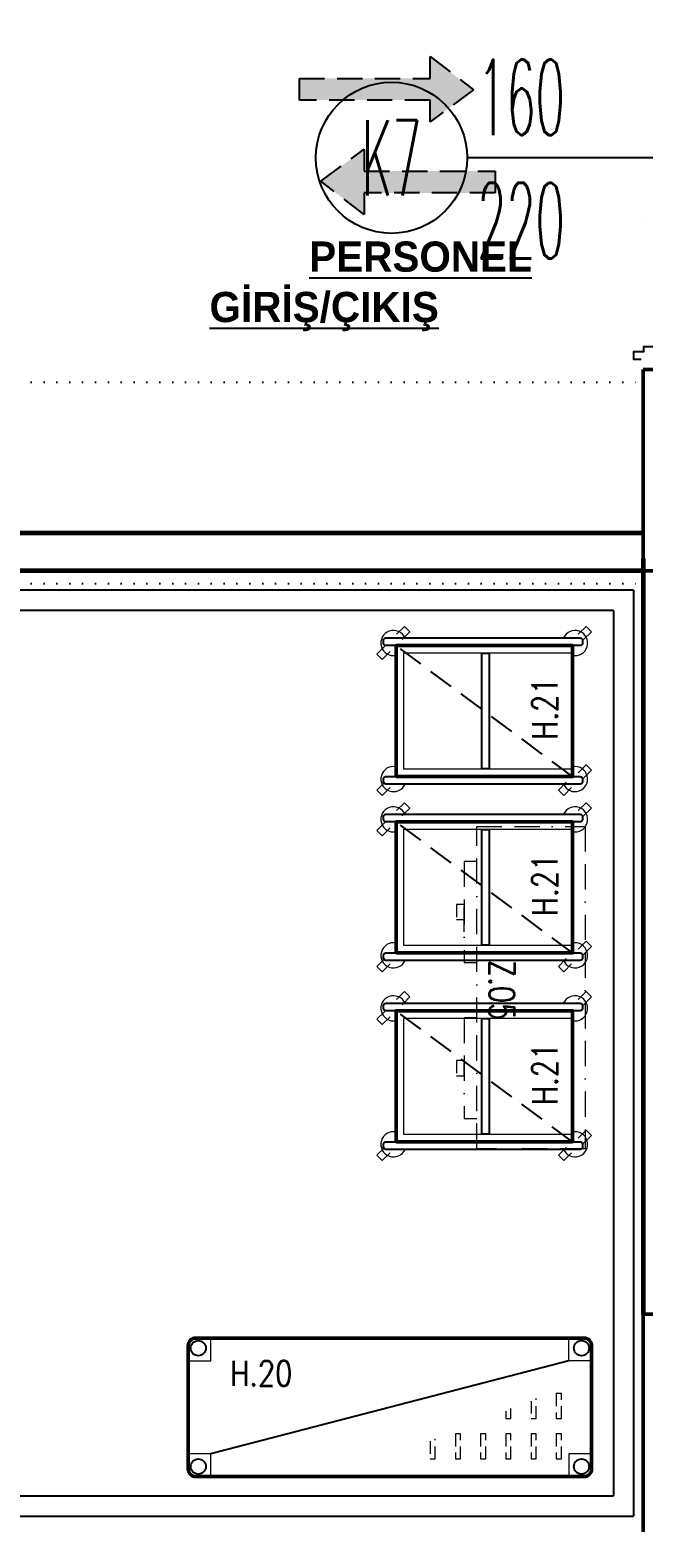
# Model space of a CAD drawing. Extents: x -228812 to 45006, y -308075 to -42938.
# Drawn here: x 33515 to 33758, y -48104 to -47512 of the extents above; entities that cross this region are included whole.
import ezdxf
from ezdxf.enums import TextEntityAlignment as Align

# ---------------------------------------------------------------- set-up
doc = ezdxf.new("R2010")
doc.units = 0
doc.header["$LTSCALE"] = 20
for name, pattern in [('( Hidden )', [0.375, 0.25, -0.125]), ('BORDER', [1.75, 0.5, -0.25, 0.5, -0.25, 0, -0.25]), ('DASHED', [0.75, 0.5, -0.25]), ('DASHED2', [0.375, 0.25, -0.125]), ('DOT', [0.25, 0, -0.25]), ('HIDDEN', [0.375, 0.25, -0.125])]:
    doc.linetypes.add(name, pattern=pattern)
doc.layers.get('0').update_dxf_attribs({"linetype": 'CONTINUOUS', "lineweight": 15})
doc.layers.get('DEFPOINTS').update_dxf_attribs({"linetype": 'CONTINUOUS'})
for name, color, linetype, lineweight in [('-DWG_ANA', 7, 'CONTINUOUS', 50), ('-DWG_DETAY1', 7, 'CONTINUOUS', 25), ('-DWG_DETAY2', 7, 'CONTINUOUS', 15), ('-dwg_sdepo', 7, 'BORDER', 9), ('DUVAR', 7, 'CONTINUOUS', 60), ('KOLON', 7, 'CONTINUOUS', 50), ('NO', 7, 'CONTINUOUS', 30), ('s-depo', 140, 'CONTINUOUS', 25), ('TES', 7, 'CONTINUOUS', 20)]:
    doc.layers.add(name, color=color, linetype=linetype, lineweight=lineweight)
for name, color, linetype in [('BL-H', 210, 'CONTINUOUS'), ('BL-Z', 117, 'CONTINUOUS'), ('KAPILAR', 5, 'CONTINUOUS'), ('KIRIS', 9, 'DOT'), ('Kıtc-002 Çizgi', 254, 'CONTINUOUS'), ('Kıtc-006 Yazı 001', 1, 'CONTINUOUS'), ('SDNO', 7, 'CONTINUOUS')]:
    doc.layers.add(name, color=color, linetype=linetype)
doc.styles.add('OLC-50', font='romans.shx', dxfattribs={"width": 0.5, "height": 0.15})
doc.styles.add('ROMANS', font='romans.shx', dxfattribs={"width": 0.8})
doc.styles.get("Standard").update_dxf_attribs({"font": 'txttw.shx'})

# ---------------------------------------------------------------- blocks, each defined once
blk = doc.blocks.new('KOLON80')
at = {"layer": 'KOLON', "color": 4}
blk.add_lwpolyline([(-40, 40), (40, 40), (40, -40), (-40, -40)], close=True, dxfattribs=at)
blk = doc.blocks.new('*U688')
at = {"color": 0}
for p, q in [((-157, 18), (-157, 95)), ((-3, 18), (-3, 95)), ((-147, 18), (-147, 14)), ((-90.1, 18), (-90.1, 14)), ((-70, 18), (-70, 14)), ((-13.1, 18), (-13.1, 14)), ((-80, 7.5), (-80, 7.5))]:
    blk.add_line(p, q, dxfattribs=at)
at = {"color": 0, "linetype": 'DOT', "ltscale": 20}
blk.add_line((-155, 0), (-5, 0), dxfattribs=at)
at = {"color": 0, "lineweight": -3}
for points in [[(-160, 15), (-160, 18), (-157, 18), (-157, 14), (-155, 14), (-155, 1), (-157, 1), (-157, -3), (-160, -3), (-160, 0)], [(0, 15), (0, 18), (-3, 18), (-3, 14), (-5, 14), (-5, 1), (-3, 1), (-3, -3), (0, -3), (0, 0)]]:
    blk.add_lwpolyline(points, dxfattribs=at)
at = {"color": 0}
for points in [[(-157, 18), (-157, 14), (-80, 14), (-80, 18)], [(-80, 18), (-80, 14), (-3, 14), (-3, 18)]]:
    blk.add_lwpolyline(points, close=True, dxfattribs=at)
at = {"color": 16}
blk.add_lwpolyline([(-80, 7.5), (-80, -69)], dxfattribs=at)
blk.add_circle((-80, -99), 30, dxfattribs=at)
at = {"color": 0}
for centre, start, end in [((-157, 18), 0, 90), ((-3, 18), 90, 180)]:
    blk.add_arc(centre, 77, start, end, dxfattribs=at)
at = {"color": 16, "style": 'OLC-50', "width": 0.45}
blk.add_attdef('GEN', text='', height=30, rotation=90, dxfattribs=at).set_placement((-80, -65), align=Align.BOTTOM_LEFT)
blk.add_attdef('YUK', text='', height=30, rotation=90, dxfattribs=at).set_placement((-70, -65), align=Align.TOP_LEFT)
at = {"style": 'OLC-50', "width": 0.5, "flags": 1}
for tag, p in [('KABLOK', (-188.28, -83.82)), ('KAMAHKOD', (-83.92, -83.79)), ('KAMAHNO', (-195.25, -120.56)), ('KAMAHAD', (-79.64, -120.04)), ('DUVKA', (-188.58, -156.03)), ('KARENK', (-82.63, -154.75)), ('KASAMAL', (-83.89, -189.58)), ('KATIP', (-188.15, -193.98)), ('KASARENK', (-83.47, -229.01)), ('KAMAL', (-188.73, -232.95)), ('YANGIN', (-84.16, -266.9)), ('MENFEZ', (-190.02, -268.95)), ('ACILYON', (-192.72, -303.54)), ('CEKIT', (-86.26, -303.19)), ('CARPTEK', (-195.01, -337.41)), ('FOTOSEL', (-86.79, -337.11)), ('PBAR', (-193.18, -371.07)), ('KONTROL', (-87.01, -371.07))]:
    blk.add_attdef(tag, p, '', height=30, dxfattribs=at)
at = {"color": 16, "style": 'OLC-50', "width": 0.45}
blk.add_attdef('POZ', text='', height=30, rotation=90, dxfattribs=at).set_placement((-80, -99), align=Align.MIDDLE_CENTER)
blk = doc.blocks.new('ATG100')
at = {"layer": '-DWG_ANA', "color": 0, "linetype": 'Continuous'}
blk.add_lwpolyline([(0, 0), (52, 0), (52, -70), (0, -70)], close=True, dxfattribs=at)
at = {"layer": '-DWG_DETAY1', "color": 0, "linetype": 'DASHED'}
blk.add_line((0, -70), (52, 0), dxfattribs=at)
at = {"layer": '-DWG_DETAY1', "color": 0}
for points in [[(-3, -73), (-3, 4, -0.414214), (-2, 5), (-1, 5, -0.414214), (0, 4), (0, -73, -0.414214), (-1, -74), (-2, -74, -0.414214)], [(52, -73), (52, 4, -0.414214), (53, 5), (54, 5, -0.414214), (55, 4), (55, -73, -0.414214), (54, -74), (53, -74, -0.414214)]]:
    blk.add_lwpolyline(points, format="xyb", close=True, dxfattribs=at)
blk.add_lwpolyline([(3, -34), (49, -34), (49, -37), (3, -37)], close=True, dxfattribs=at)
at = {"layer": '-DWG_DETAY2', "color": 0, "linetype": 'HIDDEN'}
for points in [[(-4.39, 2.39), (-7.49, 5.49), (-5.36, 7.61), (-2.23, 4.47)], [(49.61, 2.39), (46.51, 5.49), (48.64, 7.61), (51.77, 4.47)], [(54.39, -2.39), (57.49, -5.49), (59.61, -3.36), (56.47, -0.23)], [(-4.39, -69.61), (-7.49, -66.51), (-5.36, -64.39), (-2.23, -67.53)], [(-0.61, -74.39), (2.49, -77.49), (4.61, -75.36), (1.47, -72.23)], [(54.39, -74.39), (57.49, -77.49), (59.61, -75.36), (56.47, -72.23)]]:
    blk.add_lwpolyline(points, dxfattribs=at)
at = {"layer": '-DWG_DETAY2', "color": 0}
blk.add_lwpolyline([(49, -70), (49, -3), (3, -3), (3, -70)], dxfattribs=at)
for centre, start, end in [((-1, 1), 348.46304, 246.42182), ((53, 1), 293.57818, 191.53696), ((-1, -71), 113.57818, 11.53696), ((53, -71), 168.46304, 66.42182)]:
    blk.add_arc(centre, 5, start, end, dxfattribs=at)
at = {"layer": 'NO', "linetype": 'Continuous', "style": 'ROMANS', "width": 0.8}
blk.add_attdef('NO', text='', height=10, dxfattribs=at).set_placement((27, -59), align=Align.MIDDLE)
blk = doc.blocks.new('IDP166-K')
at = {"layer": '-DWG_ANA', "color": 0}
blk.add_lwpolyline([(3, 0), (157, 0, -0.414214), (160, -3), (160, -52, -0.414214), (157, -55), (3, -55, -0.414214), (0, -52), (0, -3, -0.414214)], format="xyb", close=True, dxfattribs=at)
at = {"layer": '-DWG_DETAY1', "color": 0}
blk.add_lwpolyline([(9, -46), (151, -9)], dxfattribs=at)
for centre in [(4, -4), (156, -4), (4, -51), (156, -51)]:
    blk.add_circle(centre, 3, dxfattribs=at)
at = {"layer": '-DWG_DETAY2', "color": 0, "linetype": 'Continuous'}
for points in [[(0, -9), (9, -9), (9, 0)], [(151, 0), (151, -9), (160, -9)], [(0, -46), (9, -46), (9, -55)], [(160, -46), (151, -46), (151, -55)]]:
    blk.add_lwpolyline(points, dxfattribs=at)
at = {"layer": '-DWG_DETAY2', "color": 0, "linetype": 'HIDDEN'}
for points in [[(12, -7), (12, -17), (14, -17), (14, -7)], [(22, -7), (22, -17), (24, -17), (24, -7)], [(32, -7), (32, -17), (34, -17), (34, -7)], [(42, -7), (42, -17), (44, -17), (44, -7)], [(52, -7), (52, -17), (54, -17), (54, -7)], [(12, -23), (12, -33), (14, -33), (14, -23)]]:
    blk.add_lwpolyline(points, close=True, dxfattribs=at)
for points in [[(64, -14), (64, -7), (62, -7), (62, -15)], [(24, -30), (24, -23), (22, -23), (22, -31)], [(34, -26), (34, -23), (32, -23), (32, -27)]]:
    blk.add_lwpolyline(points, dxfattribs=at)
at = {"layer": 'NO', "linetype": 'Continuous', "style": 'ROMANS', "width": 0.8}
blk.add_attdef('NO', text='', height=10, dxfattribs=at).set_placement((131, -41), align=Align.MIDDLE)
blk = doc.blocks.new('1br-pc6nh')
at = {"layer": '-dwg_sdepo', "color": 0, "lineweight": 0}
blk.add_lwpolyline([(128, -43), (0, -43), (0, 0), (128, 0)], close=True, dxfattribs=at)
for points in [[(14, -43), (14, -48), (54, -48), (54, -43)], [(76, -43), (76, -48), (116, -48), (116, -43)], [(41.87, -48), (31.87, -48)]]:
    blk.add_lwpolyline(points, dxfattribs=at)
at = {"layer": '-dwg_sdepo', "color": 0, "linetype": 'DASHED2'}
for points in [[(31, -48), (31, -51), (37, -51), (37, -48)], [(93, -48), (93, -51), (99, -51), (99, -48)]]:
    blk.add_lwpolyline(points, close=True, dxfattribs=at)
at = {"layer": 'SDNO', "linetype": 'Continuous', "style": 'ROMANS', "width": 0.8}
blk.add_attdef('SDNO', text='', height=10, dxfattribs=at).set_placement((65, -33), align=Align.MIDDLE)

msp = doc.modelspace()

# ---------------------------------------------------------------- hatches: boundary and pattern name
at = {"layer": 'TES'}
h = msp.add_hatch(color=240, dxfattribs=at)
h.set_gradient(color1=(255, 46, 49), one_color=1, tint=1, name='SPHERICAL')
h.paths.add_polyline_path([(33690.643, -47535.548), (33673.363, -47522.285), (33673.363, -47530.925), (33621.523, -47530.925), (33621.523, -47539.565), (33673.363, -47539.565), (33673.363, -47548.205)])
h = msp.add_hatch(color=240, dxfattribs=at)
h.set_gradient(color1=(255, 46, 49), one_color=1, tint=1, name='SPHERICAL')
h.paths.add_polyline_path([(33630.009, -47571.756), (33647.289, -47585.019), (33647.289, -47576.379), (33699.129, -47576.379), (33699.129, -47567.739), (33647.289, -47567.739), (33647.289, -47559.099)])

# ---------------------------------------------------------------- linework, layer by layer
at = {"layer": 'DEFPOINTS', "color": 7, "linetype": '( Hidden )'}
for p, q in [((33757.865, -47726.5), (33757.874, -47646.5)), ((33757.865, -48516.5), (33757.865, -47726.5))]:
    msp.add_line(p, q, dxfattribs=at)
at = {"layer": 'DUVAR', "color": 2}
for p in [(33757.874, -47721.5), (33757.874, -47726.5), (33757.874, -47731.5), (33757.874, -47731.5), (33757.874, -47736.5)]:
    msp.add_line(p, (33757.874, -48021.5), dxfattribs=at)
for points in [[(33757.874, -47711.5), (33142.874, -47711.5)], [(33757.874, -47726.5), (33142.874, -47726.5)]]:
    msp.add_lwpolyline(points, dxfattribs=at)
at = {"layer": 'KIRIS', "color": 251}
for p, q in [((33142.874, -47651.5), (33757.874, -47651.5)), ((33142.874, -47731.5), (33757.874, -47731.5)), ((33757.874, -48021.5), (33757.874, -47726.5))]:
    msp.add_line(p, q, dxfattribs=at)
at = {"layer": 'KOLON', "color": 4}
msp.add_lwpolyline([(33787.874, -48121.5), (33757.874, -48121.5), (33757.874, -48021.5), (33787.874, -48021.5)], close=True, dxfattribs=at)
at = {"layer": 'Kıtc-002 Çizgi', "linetype": 'DASHED'}
for points in [[(33621.523, -47539.565), (33621.523, -47539.565), (33621.523, -47530.925), (33673.363, -47530.925), (33673.363, -47522.285), (33690.643, -47535.548), (33673.363, -47548.205), (33673.363, -47539.565)], [(33699.129, -47567.739), (33699.129, -47567.739), (33699.129, -47576.379), (33647.289, -47576.379), (33647.289, -47585.019), (33630.009, -47571.756), (33647.289, -47559.099), (33647.289, -47567.739)]]:
    msp.add_lwpolyline(points, close=True, dxfattribs=at)
at = {"layer": 's-depo'}
for p, q in [((33754.1, -47734.154), (33754.1, -48101.71)), ((33746.1, -47742.154), (33746.1, -48093.71)), ((33311.403, -48093.71), (33746.1, -48093.71)), ((33311.403, -48101.71), (33754.1, -48101.71))]:
    msp.add_line(p, q, dxfattribs=at)
for points in [[(33754.1, -47734.154), (33070.399, -47734.154)], [(33746.1, -47742.154), (33077.952, -47742.154)]]:
    msp.add_lwpolyline(points, dxfattribs=at)

# ---------------------------------------------------------------- block references
at = {"layer": 'BL-H', "linetype": 'Continuous', "rotation": 90}
for p in [(33659.87, -47808.103), (33659.87, -47878.103), (33659.87, -47953.103)]:
    msp.add_blockref('ATG100', p, dxfattribs=at).add_auto_attribs({'NO': 'H.21'})
at = {"layer": 'BL-H', "linetype": 'Continuous'}
ref = msp.add_blockref('IDP166-K', (33737.436, -48086.018), dxfattribs=dict(at, rotation=180))
ref.add_attrib('NO', 'H.20', dxfattribs={"layer": 'NO', "linetype": 'Continuous', "height": 10, "style": 'ROMANS', "width": 0.8}).set_placement((33606.436, -48045.018), align=Align.MIDDLE)
at = {"layer": 'BL-Z', "linetype": 'Continuous', "rotation": 270}
msp.add_blockref('1br-pc6nh', (33734.856, -47827.887), dxfattribs=at).add_auto_attribs({'SDNO': 'Z.05'})
at = {"layer": 'KAPILAR', "color": 5, "rotation": 270}
msp.add_blockref('*U688', (33757.083, -47642.467), dxfattribs=at).add_auto_attribs({'POZ': 'K7', 'GEN': '160', 'YUK': '220'})
at = {"layer": 'KOLON', "color": 2}
msp.add_blockref('KOLON80', (33797.874, -47686.5), dxfattribs=at)

# ---------------------------------------------------------------- texts
at = {"layer": 'Kıtc-006 Yazı 001', "insert": (33585.898, -47595.693), "char_height": 12, "width": 194.98538, "attachment_point": 1}
msp.add_mtext('{\\fStylus BT|b1|i0|c162|p34;\\W8.8692;\\L \\W1;PERSONEL GİRİŞ/ÇIKIŞ}', dxfattribs=at)

doc.saveas('drawing.dxf')
